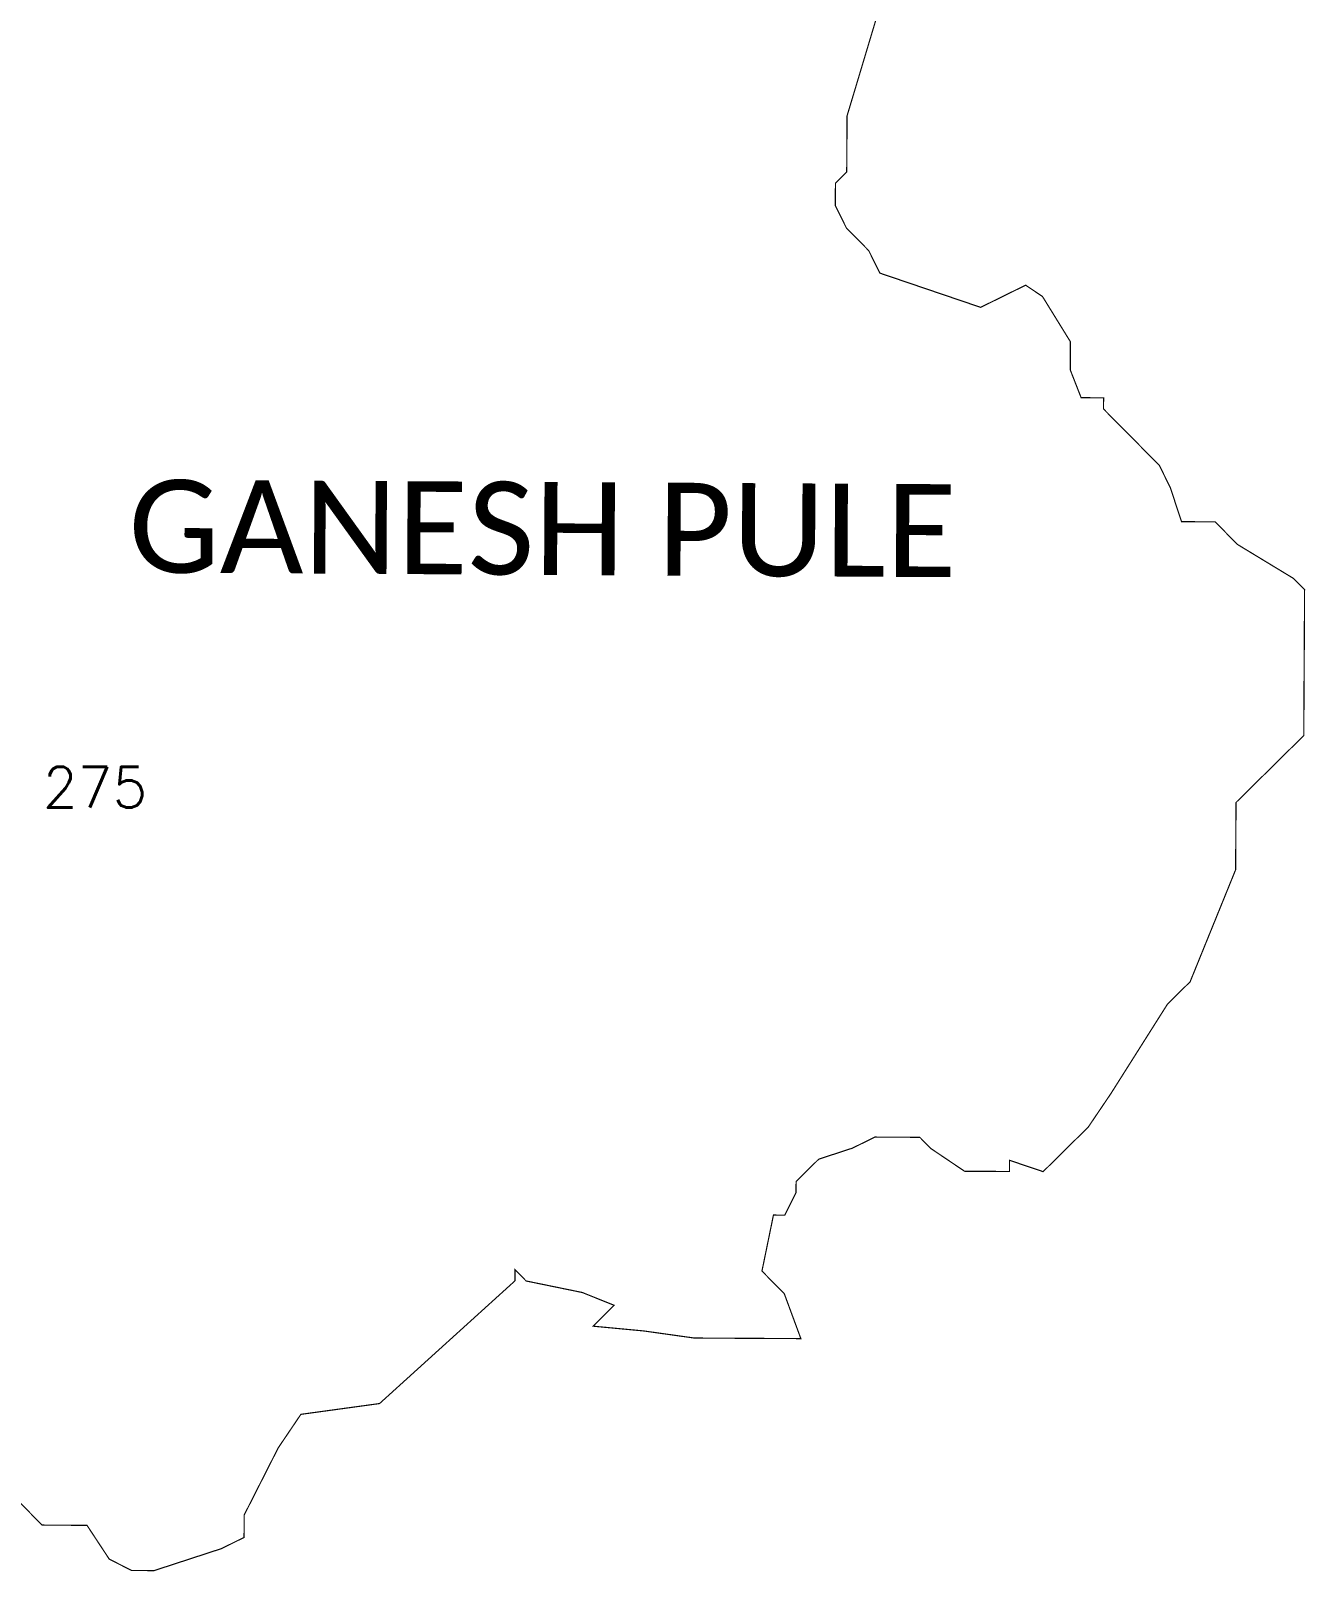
# Model space of a CAD drawing. Header units: metres. Extents: x 317234 to 320648, y 1863374 to 1869088.
# Drawn here: x 318453 to 320648, y 1863793 to 1866447 of the extents above; entities that cross this region are included whole.
import ezdxf

# ---------------------------------------------------------------- set-up
doc = ezdxf.new("R2010")
doc.units = ezdxf.units.M
doc.layers.add('VILLAGE NAME', color=250, linetype='Continuous')
doc.styles.get("Standard").update_dxf_attribs({"font": 'simplex.shx'})

msp = doc.modelspace()

# ---------------------------------------------------------------- linework, layer by layer
at = {"color": 6, "const_width": 2, "flags": 128}
msp.add_lwpolyline([(319957.7, 1866629.1), (319859.2, 1866300.9), (319858.6, 1866204.2), (319839.2, 1866185), (319838.9, 1866146.3), (319858.1, 1866107.6), (319896.5, 1866068.7), (319915.7, 1866029.9), (320089.3, 1865970.9), (320166.8, 1866009.1), (320195.8, 1865989.6), (320243.7, 1865912), (320243.7, 1865863), (320262.4, 1865815.2), (320301.1, 1865815), (320301, 1865795.7), (320397.2, 1865698.5), (320416.2, 1865659.7), (320435.3, 1865601.6), (320493.3, 1865601.2), (320531.7, 1865562.3), (320628.1, 1865503.8), (320647.3, 1865484.4), (320645.9, 1865233), (320529.2, 1865117.7), (320528.5, 1865001.7), (320450.1, 1864808.7), (320411.2, 1864770.3), (320313.7, 1864616.1), (320274.7, 1864558.4), (320196.9, 1864481.5), (320139, 1864501.1), (320138.9, 1864481.8), (320061.6, 1864482.2), (320003.8, 1864521.2), (319984.5, 1864540.7), (319907.2, 1864541.1), (319868.4, 1864522), (319810.3, 1864503), (319771.4, 1864464.5), (319771.3, 1864445.2), (319751.8, 1864406.6), (319732.4, 1864406.7), (319712.6, 1864310.2), (319751, 1864271.3), (319779.6, 1864193.8), (319595.9, 1864194.8), (319509, 1864207), (319422, 1864215.2), (319457.8, 1864251.3), (319403, 1864273.3), (319306.4, 1864293.1), (319287.2, 1864312.6), (319287.1, 1864293.3), (319053.9, 1864081.9), (318918.4, 1864063.3), (318879.4, 1864005.6), (318820.7, 1863889.8), (318820.5, 1863851.2), (318781.8, 1863832), (318665.5, 1863794), (318626.9, 1863794.2), (318588.3, 1863813.8), (318550, 1863872), (318472.6, 1863872.5), (318434.2, 1863911.4)], dxfattribs=at)

# ---------------------------------------------------------------- texts
at = {"insert": (318473.8, 1865179), "char_height": 70, "attachment_point": 1}
msp.add_mtext_dynamic_manual_height_columns('275', width=95.172, gutter_width=1, heights=[0], dxfattribs=at)
at = {"layer": 'VILLAGE NAME', "insert": (318622.1, 1865674), "char_height": 160.021, "attachment_point": 1, "rotation": 359.6762}
msp.add_mtext_dynamic_manual_height_columns('{\\fCalibri|b0|i0|c0|p34;GANESH PULE}', width=2105.72, gutter_width=800.1, heights=[0], dxfattribs=at)

doc.saveas('drawing.dxf')
